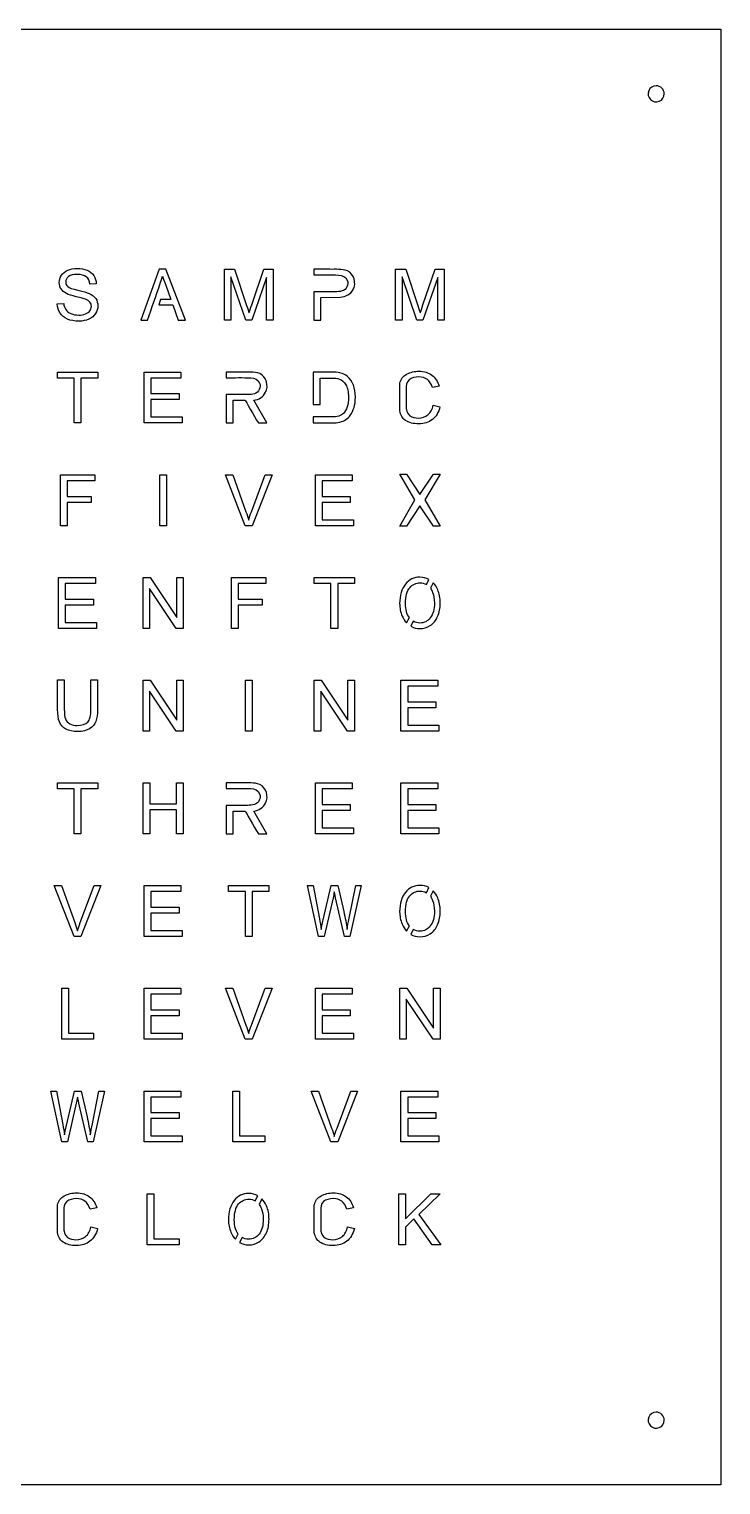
# Model space of a CAD drawing. Extents: x 0 to 2551, y 0 to 2551.
# Drawn here: x 1339 to 2551, y 0 to 2551 of the extents above; entities that cross this region are included whole.
import ezdxf

# ---------------------------------------------------------------- set-up
doc = ezdxf.new("R2010")
doc.units = 0
for name, color, linetype in [('background', 7, 'CONTINUOUS'), ('col10', 7, 'CONTINUOUS'), ('dots', 7, 'CONTINUOUS')]:
    doc.layers.add(name, color=color, linetype=linetype)

msp = doc.modelspace()

# ---------------------------------------------------------------- linework, layer by layer
at = {"layer": 'background', "color": 7}
msp.add_lwpolyline([(0, 2551.181102), (2551.182151, 2551.181102), (2551.182151, -0.001049), (0, -0.001049)], close=True, dxfattribs=at)
at = {"layer": 'col10', "color": 7}
for points in [[(1566.758948, 2130.231798), (1534.852913, 2040.949361), (1546.526948, 2040.949361)], [(1578.321184, 2102.338063), (1586.993613, 2077.611506), (1569.286205, 2077.611506), (1566.044617, 2067.990435), (1590.393317, 2067.990435), (1600.082617, 2040.949361), (1612.607329, 2040.949361), (1578.604706, 2130.231798), (1566.758948, 2130.231798)], [(1681.12902, 2040.950551), (1681.12902, 2130.230835), (1698.912, 2130.230835), (1720.04451, 2067.016025)], [(1729.057833, 2068.112239), (1750.433896, 2130.230835), (1766.328945, 2130.230835), (1766.328945, 2040.950551), (1754.940586, 2040.950551), (1754.940586, 2115.675553), (1728.996888, 2040.950551), (1718.339301, 2040.950551), (1692.517436, 2116.954488), (1692.517436, 2040.950551), (1681.12902, 2040.950551)], [(1865.954324, 2130.219439), (1838.030854, 2130.219439), (1838.030854, 2130.218589)], [(1838.030854, 2130.218589), (1838.030854, 2120.336731)], [(1981.129493, 2040.950551), (1981.129493, 2130.230835), (1998.912472, 2130.230835), (2020.044983, 2067.016025)], [(2029.058306, 2068.112239), (2050.434369, 2130.230835), (2066.329417, 2130.230835), (2066.329417, 2040.950551), (2054.941058, 2040.950551), (2054.941058, 2115.675553), (2028.997361, 2040.950551), (2018.339773, 2040.950551), (1992.517909, 2116.954488), (1992.517909, 2040.950551), (1981.129493, 2040.950551)], [(1456.586079, 2105.078927), (1445.258551, 2104.226323)], [(1388.194696, 2069.634784), (1399.339559, 2070.609194)], [(1838.030854, 2090.806129), (1838.030854, 2040.939978), (1849.846337, 2040.939978), (1849.846337, 2080.584567), (1884.255506, 2081.560309)], [(1712.310973, 1950.219213), (1684.387502, 1950.219213), (1684.387502, 1950.218362)], [(1684.387502, 1950.218362), (1684.387502, 1940.336476)], [(1836.823691, 1950.231572), (1836.823691, 1893.246265), (1848.639118, 1893.246265), (1848.639118, 1939.693465), (1867.394948, 1939.693465)], [(1867.57954, 1950.231402), (1836.823691, 1950.231572)], [(1988.589543, 1882.326671), (1988.589543, 1930.559924)], [(1999.764794, 1923.434532), (1999.764794, 1886.406973)], [(2057.345008, 1925.748794), (2045.713039, 1923.008258)], [(1684.387502, 1910.805931), (1684.387502, 1860.93978), (1696.202986, 1860.93978), (1696.202986, 1900.920444), (1717.500019, 1900.920444)], [(1740.710806, 1860.93995), (1755.57308, 1860.93995), (1732.5, 1900.920444)], [(2047.052806, 1892.25343), (2058.867553, 1889.269342)], [(1867.699672, 1871.487439), (1848.639118, 1871.487439), (1848.639118, 1871.493109), (1836.823691, 1871.493109), (1836.823691, 1860.949191), (1869.04148, 1860.949191)], [(1717.487093, 1680.951458), (1682.895515, 1770.231685), (1695.684643, 1770.231685), (1718.887805, 1705.372554)], [(1728.38829, 1705.372554), (1752.504888, 1770.231685), (1764.563244, 1770.231685), (1729.60628, 1680.951458), (1717.487093, 1680.951458)], [(2034.970498, 1577.716838), (2039.550775, 1586.618249)], [(2046.885364, 1581.041254), (2041.963965, 1571.476762)], [(2000.368687, 1510.47051), (2005.202268, 1519.866454)], [(2012.137285, 1513.511972), (2007.632693, 1504.762101)], [(1388.620743, 1359.410513), (1388.620743, 1410.993354), (1400.43549, 1410.993354), (1400.43549, 1359.471458)], [(1447.024422, 1410.993354), (1458.839169, 1410.993354), (1458.839169, 1359.410513)], [(1447.024422, 1359.471458), (1447.024422, 1410.993354)], [(1712.311228, 1230.219014), (1684.387757, 1230.219014), (1684.387757, 1230.218164)], [(1684.387757, 1230.218164), (1684.387757, 1220.336277)], [(1684.387757, 1190.805732), (1684.387757, 1140.939581), (1696.203241, 1140.939581), (1696.203241, 1180.920246), (1717.500274, 1180.920246)], [(1740.711061, 1140.939751), (1755.573335, 1140.939751), (1732.500255, 1180.920246)], [(1417.486904, 960.950608), (1382.895326, 1050.230835), (1395.684454, 1050.230835), (1418.887616, 985.371704)], [(1428.388101, 985.371704), (1452.504699, 1050.230835), (1464.563055, 1050.230835), (1429.606091, 960.950608), (1417.486904, 960.950608)], [(1846.047825, 960.951458), (1826.592975, 1050.231685), (1836.54548, 1050.231685), (1847.698226, 991.70623)], [(1854.099824, 989.940132), (1868.053304, 1050.231685), (1879.756261, 1050.231685), (1890.258885, 1005.043465)], [(1899.611223, 992.863332), (1911.114078, 1050.231685), (1920.866481, 1050.231685), (1900.761508, 960.951458), (1891.40917, 960.951458), (1875.955296, 1028.977398)], [(2034.970498, 1037.716696), (2039.550775, 1046.618107)], [(1871.504207, 1028.977398), (1855.950327, 960.951458), (1846.047825, 960.951458)], [(2046.885364, 1041.041112), (2041.963965, 1031.47662)], [(2000.368687, 970.470369), (2005.202268, 979.866312)], [(2012.137285, 973.511773), (2007.632693, 964.761902)], [(1717.487093, 780.950324), (1682.895515, 870.230551), (1695.684643, 870.230551), (1718.887805, 805.37142)], [(1728.38829, 805.37142), (1752.504888, 870.230551), (1764.563244, 870.230551), (1729.60628, 780.950324), (1717.487093, 780.950324)], [(1396.047825, 600.948624), (1376.592975, 690.22885), (1386.54548, 690.22885), (1397.698226, 631.703395)], [(1404.099824, 629.937298), (1418.053304, 690.22885), (1429.756261, 690.22885), (1440.258885, 645.04063)], [(1449.611223, 632.860498), (1461.114078, 690.22885), (1470.866481, 690.22885), (1450.761508, 600.948624), (1441.40917, 600.948624), (1425.955296, 668.974564)], [(1867.487187, 600.950324), (1832.895609, 690.230551), (1845.684737, 690.230551), (1868.887899, 625.37142)], [(1878.388384, 625.37142), (1902.504983, 690.230551), (1914.563339, 690.230551), (1879.606375, 600.950324), (1867.487187, 600.950324)], [(1421.504207, 668.974564), (1405.950327, 600.948624), (1396.047825, 600.948624)], [(1388.591433, 442.326671), (1388.591433, 490.559924)], [(1457.346898, 485.748794), (1445.714929, 483.008258)], [(1734.970167, 497.716243), (1739.550472, 506.617654)], [(1746.885061, 501.040658), (1741.963663, 491.476167)], [(1838.591433, 442.326671), (1838.591433, 490.559924)], [(1907.346898, 485.748794), (1895.714929, 483.008258)], [(1399.766683, 483.434532), (1399.766683, 446.406973)], [(1849.766683, 483.434532), (1849.766683, 446.406973)], [(1447.054696, 452.25343), (1458.869443, 449.269342)], [(1700.368384, 430.469915), (1705.201965, 439.865858)], [(1897.054696, 452.25343), (1908.869443, 449.269342)], [(1712.136983, 433.511376), (1707.632391, 424.761449)]]:
    msp.add_lwpolyline(points, dxfattribs=at)
for points in [[(1388.194696, 2069.634784)], [(1417.761128, 1860.950551), (1417.761128, 1939.695024), (1388.346146, 1939.695024), (1388.346146, 1950.230835), (1459.112627, 1950.230835), (1459.112627, 1939.695024), (1429.575846, 1939.695024), (1429.575846, 1860.950551)], [(1540.417765, 1860.951458), (1540.417765, 1950.231685), (1604.972392, 1950.231685), (1604.972392, 1939.695874), (1552.232477, 1939.695874), (1552.232477, 1912.351521), (1601.622862, 1912.351521), (1601.622862, 1901.876655), (1552.232477, 1901.876655), (1552.232477, 1871.487213), (1607.04301, 1871.487213), (1607.04301, 1860.951458)], [(2047.052806, 1892.25343)], [(1393.614312, 1680.951458), (1393.614312, 1770.231685), (1453.844976, 1770.231685), (1453.844976, 1759.695874), (1405.429002, 1759.695874), (1405.429002, 1732.047024), (1447.328636, 1732.047024), (1447.328636, 1721.511213), (1405.429002, 1721.511213), (1405.429002, 1680.951458)], [(1567.822564, 1680.950551), (1567.822564, 1770.230818), (1579.637254, 1770.230818), (1579.637254, 1680.950551)], [(1840.41682, 1680.951458), (1840.41682, 1770.231685), (1904.971448, 1770.231685), (1904.971448, 1759.695874), (1852.231533, 1759.695874), (1852.231533, 1732.351521), (1901.621917, 1732.351521), (1901.621917, 1721.876655), (1852.231533, 1721.876655), (1852.231533, 1691.487213), (1907.042066, 1691.487213), (1907.042066, 1680.951458)], [(2014.897687, 1726.427095), (1988.256475, 1771.287328), (2000.077062, 1771.287328), (2023.718291, 1735.389289), (2047.35952, 1771.287328), (2059.180107, 1771.287328), (2032.538895, 1726.427095), (2059.180107, 1679.889324), (2047.35952, 1679.889324), (2023.718291, 1715.889266), (2000.077062, 1679.889324), (1988.256475, 1679.889324)], [(1390.41682, 1500.951458), (1390.41682, 1590.231685), (1454.971448, 1590.231685), (1454.971448, 1579.695874), (1402.231533, 1579.695874), (1402.231533, 1552.351521), (1451.621917, 1552.351521), (1451.621917, 1541.876655), (1402.231533, 1541.876655), (1402.231533, 1511.487213), (1457.042066, 1511.487213), (1457.042066, 1500.951458)], [(1538.558135, 1500.950551), (1538.558135, 1590.230818), (1550.67738, 1590.230818), (1597.570809, 1520.134237), (1597.570809, 1590.230818), (1608.898337, 1590.230818), (1608.898337, 1500.950551), (1596.779093, 1500.950551), (1549.885663, 1571.108031), (1549.885663, 1500.950551)], [(1693.613367, 1500.951458), (1693.613367, 1590.231685), (1753.844031, 1590.231685), (1753.844031, 1579.695874), (1705.428057, 1579.695874), (1705.428057, 1552.047024), (1747.327691, 1552.047024), (1747.327691, 1541.511213), (1705.428057, 1541.511213), (1705.428057, 1500.951458)], [(1867.761128, 1500.950268), (1867.761128, 1579.69474), (1838.346146, 1579.69474), (1838.346146, 1590.230551), (1909.112627, 1590.230551), (1909.112627, 1579.69474), (1879.575846, 1579.69474), (1879.575846, 1500.950268)], [(2023.781754, 1590.660113)], [(2046.885364, 1581.041254)], [(1538.558135, 1320.950551), (1538.558135, 1410.230818), (1550.67738, 1410.230818), (1597.570809, 1340.134237), (1597.570809, 1410.230818), (1608.898337, 1410.230818), (1608.898337, 1320.950551), (1596.779093, 1320.950551), (1549.885663, 1391.108031), (1549.885663, 1320.950551)], [(1717.823509, 1320.950551), (1717.823509, 1410.230818), (1729.638198, 1410.230818), (1729.638198, 1320.950551)], [(1838.560025, 1320.950268), (1838.560025, 1410.230551), (1850.679269, 1410.230551), (1897.572699, 1340.133959), (1897.572699, 1410.230551), (1908.900227, 1410.230551), (1908.900227, 1320.950268), (1896.780983, 1320.950268), (1849.887553, 1391.107748), (1849.887553, 1320.950268)], [(1990.417765, 1320.951458), (1990.417765, 1410.231685), (2054.972392, 1410.231685), (2054.972392, 1399.695874), (2002.232477, 1399.695874), (2002.232477, 1372.351521), (2051.622862, 1372.351521), (2051.622862, 1361.876655), (2002.232477, 1361.876655), (2002.232477, 1331.487213), (2057.04301, 1331.487213), (2057.04301, 1320.951458)], [(1417.761128, 1140.949134), (1417.761128, 1219.693606), (1388.346146, 1219.693606), (1388.346146, 1230.229417), (1459.112627, 1230.229417), (1459.112627, 1219.693606), (1429.575846, 1219.693606), (1429.575846, 1140.949134)], [(1538.710866, 1140.950381), (1538.710866, 1230.230665), (1550.525579, 1230.230665), (1550.525579, 1193.568491), (1596.931829, 1193.568491), (1596.931829, 1230.230665), (1608.746547, 1230.230665), (1608.746547, 1140.950381), (1596.931829, 1140.950381), (1596.931829, 1183.03268), (1550.525579, 1183.03268), (1550.525579, 1140.950381)], [(1840.41682, 1140.951458), (1840.41682, 1230.231685), (1904.971448, 1230.231685), (1904.971448, 1219.695874), (1852.231533, 1219.695874), (1852.231533, 1192.351521), (1901.621917, 1192.351521), (1901.621917, 1181.876655), (1852.231533, 1181.876655), (1852.231533, 1151.487213), (1907.042066, 1151.487213), (1907.042066, 1140.951458)], [(1990.417765, 1140.951458), (1990.417765, 1230.231685), (2054.972392, 1230.231685), (2054.972392, 1219.695874), (2002.232477, 1219.695874), (2002.232477, 1192.351521), (2051.622862, 1192.351521), (2051.622862, 1181.876655), (2002.232477, 1181.876655), (2002.232477, 1151.487213), (2057.04301, 1151.487213), (2057.04301, 1140.951458)], [(1540.417765, 960.950608), (1540.417765, 1050.230835), (1604.972392, 1050.230835), (1604.972392, 1039.695024), (1552.232477, 1039.695024), (1552.232477, 1012.350671), (1601.622862, 1012.350671), (1601.622862, 1001.875805), (1552.232477, 1001.875805), (1552.232477, 971.486362), (1607.04301, 971.486362), (1607.04301, 960.950608)], [(1717.763017, 960.949134), (1717.763017, 1039.693606), (1688.348035, 1039.693606), (1688.348035, 1050.229417), (1759.114517, 1050.229417), (1759.114517, 1039.693606), (1729.577735, 1039.693606), (1729.577735, 960.949134)], [(2023.781754, 1050.659972)], [(2046.885364, 1041.041112)], [(1395.837808, 780.951515), (1395.837808, 870.231798), (1407.652554, 870.231798), (1407.652554, 791.487326), (1451.622728, 791.487326), (1451.622728, 780.951515)], [(1540.417765, 780.950324), (1540.417765, 870.230551), (1604.972392, 870.230551), (1604.972392, 859.69474), (1552.232477, 859.69474), (1552.232477, 832.350387), (1601.622862, 832.350387), (1601.622862, 821.875521), (1552.232477, 821.875521), (1552.232477, 791.486079), (1607.04301, 791.486079), (1607.04301, 780.950324)], [(1840.41682, 780.950324), (1840.41682, 870.230551), (1904.971448, 870.230551), (1904.971448, 859.69474), (1852.231533, 859.69474), (1852.231533, 832.350387), (1901.621917, 832.350387), (1901.621917, 821.875521), (1852.231533, 821.875521), (1852.231533, 791.486079), (1907.042066, 791.486079), (1907.042066, 780.950324)], [(1988.56097, 780.950551), (1988.56097, 870.230835), (2000.680214, 870.230835), (2047.573644, 800.134243), (2047.573644, 870.230835), (2058.901172, 870.230835), (2058.901172, 780.950551), (2046.781928, 780.950551), (1999.888498, 851.108031), (1999.888498, 780.950551)], [(1540.417765, 600.950324), (1540.417765, 690.230551), (1604.972392, 690.230551), (1604.972392, 679.69474), (1552.232477, 679.69474), (1552.232477, 652.350387), (1601.622862, 652.350387), (1601.622862, 641.875521), (1552.232477, 641.875521), (1552.232477, 611.486079), (1607.04301, 611.486079), (1607.04301, 600.950324)], [(1695.836863, 600.94868), (1695.836863, 690.228964), (1707.651609, 690.228964), (1707.651609, 611.484491), (1751.621783, 611.484491), (1751.621783, 600.94868)], [(1990.417765, 600.950324), (1990.417765, 690.230551), (2054.972392, 690.230551), (2054.972392, 679.69474), (2002.232477, 679.69474), (2002.232477, 652.350387), (2051.622862, 652.350387), (2051.622862, 641.875521), (2002.232477, 641.875521), (2002.232477, 611.486079), (2057.04301, 611.486079), (2057.04301, 600.950324)], [(1723.781424, 510.659518)], [(1545.836769, 420.94868), (1545.836769, 510.228964), (1557.651515, 510.228964), (1557.651515, 431.484491), (1601.621688, 431.484491), (1601.621688, 420.94868)], [(1746.885061, 501.040658)], [(1986.823967, 420.950551), (1986.823967, 510.230835), (1998.63868, 510.230835), (1998.63868, 465.956107), (2042.974312, 510.230835), (2058.991166, 510.230835), (2021.537305, 474.05588), (2060.635482, 420.950551), (2045.04493, 420.950551), (2013.254821, 466.138772), (1998.63868, 451.888044), (1998.63868, 420.950551)], [(1447.054696, 452.25343)], [(1897.054696, 452.25343)]]:
    msp.add_lwpolyline(points, close=True, dxfattribs=at)
for points in [[(1391.605172, 2107.149551), (1391.605172, 2111.656195), (1392.884088, 2115.858336), (1395.441921, 2119.755974)], [(1395.441921, 2119.755974), (1397.999717, 2123.694212), (1401.734948, 2126.67834), (1406.647616, 2128.708358)], [(1406.647616, 2128.708358), (1411.560246, 2130.73838), (1417.021002, 2131.753391), (1423.029883, 2131.753391)], [(1423.517046, 2121.33939), (1416.371395, 2121.33939), (1411.154249, 2120.019876), (1407.865606, 2117.380847)], [(1423.029883, 2131.753391), (1429.647723, 2131.753391), (1435.473865, 2130.67748), (1440.508309, 2128.525659)], [(1439.046709, 2117.015444), (1435.555068, 2119.898075), (1430.378513, 2121.33939), (1423.517046, 2121.33939)], [(1440.508309, 2128.525659), (1445.583383, 2126.414438), (1449.48102, 2123.288207), (1452.201222, 2119.146968)], [(1452.201222, 2119.146968), (1454.921461, 2115.005728), (1456.38308, 2110.316381), (1456.586079, 2105.078927)], [(1567.95035, 2103.800003), (1569.784649, 2109.542882), (1570.721329, 2112.278542), (1572.611981, 2118.13577)], [(1572.611981, 2118.13577), (1574.328416, 2113.271178), (1575.676517, 2109.849194), (1578.321184, 2102.338063)], [(1838.030854, 2120.336731), (1852.373877, 2120.285707), (1866.719849, 2120.481865), (1881.07458, 2120.252258)], [(1896.53298, 2127.470513), (1886.794894, 2131.242236), (1876.173335, 2129.983143), (1865.954324, 2130.219439)], [(1881.07458, 2120.252258), (1887.285402, 2120.044762), (1894.109471, 2117.227181), (1896.342094, 2110.969644)], [(1906.75902, 2094.674967), (1912.684734, 2105.886841), (1908.52285, 2122.176586), (1896.53298, 2127.470513)], [(1394.711093, 2096.004745), (1392.640479, 2099.333975), (1391.605172, 2103.048911), (1391.605172, 2107.149551)], [(1404.272466, 2087.722261), (1400.009424, 2089.955282), (1396.822299, 2092.71611), (1394.711093, 2096.004745)], [(1407.865606, 2117.380847), (1404.617594, 2114.782422), (1402.993587, 2111.635892), (1402.993587, 2107.941256)], [(1402.993587, 2107.941256), (1402.993587, 2104.733824), (1404.15069, 2102.094799), (1406.464894, 2100.024181)], [(1406.464894, 2100.024181), (1408.738507, 2097.95356), (1414.666167, 2095.822038), (1424.247874, 2093.629618)], [(1424.247874, 2093.629618), (1433.870173, 2091.477797), (1440.467735, 2089.589879), (1444.040561, 2087.965865)], [(1445.258551, 2104.226323), (1444.649556, 2109.869777), (1442.578942, 2114.132818), (1439.046709, 2117.015444)], [(1546.526948, 2040.949361), (1553.886482, 2062.952022), (1560.914816, 2083.603493), (1567.95035, 2103.800003)], [(1887.324123, 2092.261946), (1879.44188, 2090.054551), (1871.181808, 2091.042879), (1863.102331, 2090.817468)], [(1884.255506, 2081.560309), (1893.053849, 2082.610035), (1902.514932, 2086.357153), (1906.75902, 2094.674967)], [(1896.342094, 2110.969644), (1899.246813, 2103.645883), (1895.075745, 2094.346488), (1887.324123, 2092.261946)], [(1393.066772, 2053.557031), (1389.981128, 2058.307277), (1388.357102, 2063.666529), (1388.194696, 2069.634784)], [(1399.339559, 2070.609194), (1399.867332, 2066.143153), (1401.085342, 2062.468817), (1402.993587, 2059.586186)], [(1421.507339, 2082.119409), (1413.306066, 2084.108827), (1407.561109, 2085.976445), (1404.272466, 2087.722261)], [(1437.402387, 2077.795463), (1435.006961, 2078.729274), (1429.708611, 2080.17059), (1421.507339, 2082.119409)], [(1445.441272, 2072.497113), (1443.817247, 2074.608334), (1441.137619, 2076.374451), (1437.402387, 2077.795463)], [(1444.040561, 2087.965865), (1449.237411, 2085.570442), (1453.074142, 2082.525413), (1455.550753, 2078.830777)], [(1447.87731, 2065.189045), (1447.87731, 2067.990472), (1447.065298, 2070.426495), (1445.441272, 2072.497113)], [(1455.550753, 2078.830777), (1458.027402, 2075.176741), (1459.265726, 2070.9543), (1459.265726, 2066.163454)], [(1720.04451, 2067.016025), (1721.993348, 2061.128957), (1723.414375, 2056.723805), (1724.307591, 2053.800567)], [(1724.307591, 2053.800567), (1725.322583, 2057.048617), (1726.905997, 2061.819175), (1729.057833, 2068.112239)], [(1863.102331, 2090.817468), (1854.747893, 2090.811798), (1846.397197, 2090.80046), (1838.030854, 2090.806129)], [(2020.044983, 2067.016025), (2021.99382, 2061.128957), (2023.414847, 2056.723805), (2024.308063, 2053.800567)], [(2024.308063, 2053.800567), (2025.323055, 2057.048617), (2026.906469, 2061.819175), (2029.058306, 2068.112239)], [(1405.916787, 2042.960326), (1400.476346, 2045.31515), (1396.193008, 2048.847385), (1393.066772, 2053.557031)], [(1402.993587, 2059.586186), (1404.942387, 2056.744159), (1407.946809, 2054.429938), (1412.006854, 2052.643521)], [(1426.257581, 2039.428091), (1418.178123, 2039.428091), (1411.397858, 2040.605503), (1405.916787, 2042.960326)], [(1412.006854, 2052.643521), (1416.066898, 2050.897705), (1420.634438, 2050.024796), (1425.709474, 2050.024796)], [(1425.709474, 2050.024796), (1430.216145, 2050.024796), (1434.194986, 2050.694702), (1437.645997, 2052.034515)], [(1443.431565, 2042.899427), (1438.356529, 2040.585203), (1432.631868, 2039.428091), (1426.257581, 2039.428091)], [(1437.645997, 2052.034515), (1441.097046, 2053.374327), (1443.654879, 2055.201345), (1445.319496, 2057.515569)], [(1455.185367, 2052.704421), (1452.465128, 2048.522581), (1448.547194, 2045.25425), (1443.431565, 2042.899427)], [(1445.319496, 2057.515569), (1447.024706, 2059.870392), (1447.87731, 2062.428217), (1447.87731, 2065.189045)], [(1459.265726, 2066.163454), (1459.265726, 2061.413208), (1457.905606, 2056.926864), (1455.185367, 2052.704421)], [(1684.387502, 1940.336476), (1698.730526, 1940.285452), (1713.076498, 1940.481609), (1727.4312, 1940.252003)], [(1742.889628, 1947.470258), (1733.151515, 1951.242009), (1722.529984, 1949.982917), (1712.310973, 1950.219213)], [(1727.4312, 1940.252003), (1733.642022, 1940.044507), (1740.46612, 1937.226926), (1742.698743, 1930.969389)], [(1753.115669, 1914.674769), (1759.041383, 1925.886586), (1754.879499, 1942.176331), (1742.889628, 1947.470258)], [(1867.394948, 1939.693465), (1874.41886, 1939.693465), (1879.515298, 1939.086283), (1882.682107, 1937.868293)], [(1883.473143, 1948.951162), (1879.819115, 1949.80371), (1874.522211, 1950.231402), (1867.57954, 1950.231402)], [(1896.568809, 1942.555606), (1892.955373, 1945.641231), (1888.588772, 1947.773679), (1883.473143, 1948.951162)], [(1907.103997, 1927.271424), (1904.789735, 1933.483266), (1901.27846, 1938.576784), (1896.568809, 1942.555606)], [(1988.589543, 1930.559924), (1990.162602, 1937.882891), (1993.86635, 1942.760353), (2000.402986, 1946.333197)], [(2000.402986, 1946.333197), (2006.980214, 1949.946633), (2014.207087, 1951.753323), (2022.083603, 1951.753323)], [(2021.839994, 1941.643843), (2014.978507, 1941.643843), (2009.233587, 1939.999521), (2004.605121, 1936.710879)], [(2036.699717, 1937.198098), (2032.761487, 1940.161946), (2027.808227, 1941.643843), (2021.839994, 1941.643843)], [(2022.083603, 1951.753323), (2031.015685, 1951.753323), (2038.526759, 1949.47971), (2044.616825, 1944.932485)], [(2044.616825, 1944.932485), (2050.706891, 1940.385203), (2054.949619, 1933.990639), (2057.345008, 1925.748794)], [(1732.5, 1900.920444), (1741.298372, 1901.970113), (1748.871581, 1906.356954), (1753.115669, 1914.674769)], [(1742.698743, 1930.969389), (1745.603461, 1923.645628), (1741.432394, 1914.346233), (1733.680743, 1912.261748)], [(1882.682107, 1937.868293), (1887.066964, 1936.163083), (1890.781597, 1932.792406), (1893.82663, 1927.757906)], [(1893.82663, 1927.757906), (1896.912255, 1922.76411), (1898.45555, 1915.597956), (1898.45555, 1906.259896)], [(1910.637213, 1906.078139), (1910.637213, 1914.035783), (1909.458794, 1921.10023), (1907.103997, 1927.271424)], [(2004.605121, 1936.710879), (2000.017247, 1933.422236), (1999.764794, 1923.434532), (1999.764794, 1923.434532)], [(2045.713039, 1923.008258), (2043.642444, 1929.504302), (2040.638003, 1934.234249), (2036.699717, 1937.198098)], [(1709.45898, 1910.817269), (1701.104542, 1910.8116), (1692.753846, 1910.800261), (1684.387502, 1910.805931)], [(1733.680743, 1912.261748), (1725.798501, 1910.054353), (1717.538457, 1911.04268), (1709.45898, 1910.817269)], [(1717.500019, 1900.920444), (1717.500019, 1900.931783), (1733.268869, 1872.571748), (1740.710806, 1860.93995)], [(1896.07955, 1889.02457), (1894.536765, 1884.31492), (1892.36537, 1880.561395), (1889.563946, 1877.759943)], [(1898.45555, 1906.259896), (1898.45555, 1899.520299), (1897.662983, 1893.774869), (1896.07955, 1889.02457)], [(1902.170409, 1875.017537), (1904.647039, 1878.468576), (1906.67778, 1882.814315), (1908.261213, 1888.051776)], [(1908.261213, 1888.051776), (1909.844646, 1893.289181), (1910.637213, 1899.297836), (1910.637213, 1906.078139)], [(2037.735043, 1875.262167), (2042.322917, 1879.07862), (2045.428838, 1884.742356), (2047.052806, 1892.25343)], [(2058.867553, 1889.269342), (2056.390923, 1879.565839), (2051.924882, 1872.156246), (2045.46943, 1867.040617)], [(1881.524891, 1873.131024), (1878.195657, 1872.034809), (1873.586721, 1871.487439), (1867.699672, 1871.487439)], [(1869.04148, 1860.949191), (1874.44131, 1860.949191), (1879.211764, 1861.457726), (1883.353011, 1862.472586)], [(1889.563946, 1877.759943), (1887.574535, 1875.770476), (1884.894718, 1874.227238), (1881.524891, 1873.131024)], [(1883.353011, 1862.472586), (1887.53485, 1863.487616), (1891.087965, 1864.971043), (1894.011222, 1866.919861)], [(1894.011222, 1866.919861), (1896.975014, 1868.909329), (1899.69378, 1871.607118), (1902.170409, 1875.017537)], [(1998.393279, 1865.27452), (1992.384397, 1869.21275), (1990.162602, 1874.882891), (1988.589543, 1882.326671)], [(2021.900882, 1859.428063), (2012.278564, 1859.428063), (2004.442696, 1861.376882), (1998.393279, 1865.27452)], [(1999.764794, 1886.406973), (1999.764794, 1886.406973), (2001.093165, 1876.541102), (2005.762224, 1873.739679)], [(2005.762224, 1873.739679), (2010.431282, 1870.938255), (2015.486022, 1869.537543), (2020.926501, 1869.537543)], [(2020.926501, 1869.537543), (2027.544321, 1869.537543), (2033.147169, 1871.44577), (2037.735043, 1875.262167)], [(2045.46943, 1867.040617), (2039.05457, 1861.965581), (2031.19835, 1859.428063), (2021.900882, 1859.428063)], [(1718.887805, 1705.372554), (1720.75542, 1700.175704), (1722.31852, 1695.303666), (1723.577102, 1690.756441)], [(1723.577102, 1690.756441), (1724.957537, 1695.628479), (1726.561266, 1700.500517), (1728.38829, 1705.372554)], [(2023.781754, 1590.660113), (2013.309638, 1590.660113), (2004.764145, 1586.560139), (1998.143036, 1578.360019)], [(2039.550775, 1586.618249), (2034.764022, 1589.301411), (2029.512161, 1590.660113), (2023.781754, 1590.660113)], [(1998.143036, 1578.360019), (1991.521871, 1570.199584), (1988.209757, 1558.891502), (1988.209757, 1544.432428)], [(1998.34543, 1544.252372), (1998.34543, 1557.364592), (2000.843943, 1566.714444), (2005.843408, 1572.300057)], [(2005.843408, 1572.300057), (2010.876945, 1577.925184), (2016.874148, 1580.738287), (2023.833005, 1580.738287)], [(2023.833005, 1580.738287), (2027.882296, 1580.738287), (2031.59075, 1579.720195), (2034.970498, 1577.716838)], [(2041.963965, 1571.476762), (2043.58765, 1569.336321), (2044.948904, 1566.866438), (2046.02743, 1564.04177)], [(2046.02743, 1564.04177), (2048.088104, 1558.773128), (2049.118271, 1552.592409), (2049.118271, 1545.501487)], [(2054.895449, 1568.795471), (2052.879732, 1573.634494), (2050.199858, 1577.705726), (2046.885364, 1581.041254)], [(2059.251392, 1545.441562), (2059.251392, 1554.156624), (2057.800677, 1561.942318), (2054.895449, 1568.795471)], [(1988.209757, 1544.432428), (1988.209757, 1536.786935), (1989.630709, 1529.538123), (1992.468359, 1522.684942)], [(2005.202268, 1519.866454), (2000.635427, 1525.885342), (1998.34543, 1534.00938), (1998.34543, 1544.252372)], [(2049.118271, 1545.501487), (2049.118271, 1534.290803), (2046.719424, 1525.635439), (2041.922523, 1519.5348)], [(2054.693169, 1521.733124), (2057.733383, 1528.705134), (2059.251392, 1536.607616), (2059.251392, 1545.441562)], [(1992.468359, 1522.684942), (1994.447395, 1517.904822), (1997.090986, 1513.843739), (2000.368687, 1510.47051)], [(2023.681805, 1510.384791), (2019.412687, 1510.384791), (2015.566016, 1511.431569), (2012.137285, 1513.511972)], [(2041.922523, 1519.5348), (2037.159298, 1513.434302), (2031.07989, 1510.384791), (2023.681805, 1510.384791)], [(2023.730617, 1500.520167), (2030.182838, 1500.520167), (2036.197446, 1502.303102), (2041.771436, 1505.86835)], [(2041.771436, 1505.86835), (2047.3452, 1509.473225), (2051.652898, 1514.76103), (2054.693169, 1521.733124)], [(2007.632693, 1504.762101), (2012.472397, 1501.945257), (2017.833902, 1500.520167), (2023.730617, 1500.520167)], [(1392.031219, 1336.999124), (1389.75755, 1342.480139), (1388.620743, 1349.95062), (1388.620743, 1359.410513)], [(1400.43549, 1359.471458), (1400.43549, 1351.716775), (1401.145965, 1345.992094), (1402.566973, 1342.297474)], [(1441.482463, 1336.755515), (1445.177083, 1340.693745), (1447.024422, 1348.265707), (1447.024422, 1359.471458)], [(1458.839169, 1359.410513), (1458.839169, 1350.437839), (1457.824139, 1343.312504), (1455.794135, 1338.03445)], [(1403.419578, 1324.514494), (1398.100932, 1327.397159), (1394.304831, 1331.558702), (1392.031219, 1336.999124)], [(1402.566973, 1342.297474), (1404.028573, 1338.643446), (1406.505203, 1335.821726), (1409.996863, 1333.832315)], [(1409.996863, 1333.832315), (1413.529115, 1331.842904), (1417.832731, 1330.84817), (1422.907767, 1330.84817)], [(1422.907767, 1330.84817), (1431.596239, 1330.84817), (1437.787843, 1332.817285), (1441.482463, 1336.755515)], [(1455.794135, 1338.03445), (1453.764132, 1332.756397), (1450.089751, 1328.452724), (1444.771106, 1325.12349)], [(1423.943093, 1320.190583), (1415.579414, 1320.190583), (1408.738224, 1321.631887), (1403.419578, 1324.514494)], [(1444.771106, 1325.12349), (1439.493052, 1321.834904), (1432.550381, 1320.190583), (1423.943093, 1320.190583)], [(1742.889883, 1227.47006), (1733.15177, 1231.241811), (1722.530239, 1229.982718), (1712.311228, 1230.219014)], [(1753.115924, 1194.67457), (1759.041638, 1205.886387), (1754.879754, 1222.176132), (1742.889883, 1227.47006)], [(1684.387757, 1220.336277), (1698.730781, 1220.285254), (1713.076753, 1220.481411), (1727.431455, 1220.251805)], [(1727.431455, 1220.251805), (1733.642277, 1220.044309), (1740.466375, 1217.226728), (1742.698998, 1210.969191)], [(1742.698998, 1210.969191), (1745.603717, 1203.64543), (1741.432649, 1194.346035), (1733.680998, 1192.26155)], [(1709.459235, 1190.817071), (1701.104797, 1190.811402), (1692.754101, 1190.800063), (1684.387757, 1190.805732)], [(1733.680998, 1192.26155), (1725.798756, 1190.054154), (1717.538712, 1191.042482), (1709.459235, 1190.817071)], [(1717.500274, 1180.920246), (1717.500274, 1180.931584), (1733.269124, 1152.57155), (1740.711061, 1140.939751)], [(1732.500255, 1180.920246), (1741.298627, 1181.969915), (1748.871836, 1186.356756), (1753.115924, 1194.67457)], [(2023.781754, 1050.659972), (2013.309638, 1050.659972), (2004.764145, 1046.55994), (1998.143036, 1038.359877)], [(2039.550775, 1046.618107), (2034.764022, 1049.301213), (2029.512161, 1050.659972), (2023.781754, 1050.659972)], [(1873.654724, 1039.452321), (1872.887867, 1035.351685), (1872.171028, 1031.860044), (1871.504207, 1028.977398)], [(1875.955296, 1028.977398), (1874.654988, 1034.661468), (1873.888131, 1038.153109), (1873.654724, 1039.452321)], [(1998.143036, 1038.359877), (1991.521871, 1030.199443), (1988.209757, 1018.891332), (1988.209757, 1004.432258)], [(1998.34543, 1004.252202), (1998.34543, 1017.364422), (2000.843943, 1026.714274), (2005.843408, 1032.299858)], [(2005.843408, 1032.299858), (2010.876945, 1037.924986), (2016.874148, 1040.738145), (2023.833005, 1040.738145)], [(2023.833005, 1040.738145), (2027.882296, 1040.738145), (2031.59075, 1039.719997), (2034.970498, 1037.716696)], [(2041.963965, 1031.47662), (2043.58765, 1029.33618), (2044.948904, 1026.866268), (2046.02743, 1024.0416)], [(2046.02743, 1024.0416), (2048.088104, 1018.772957), (2049.118271, 1012.592239), (2049.118271, 1005.501317)], [(2054.895449, 1028.795216), (2052.879732, 1033.634239), (2050.199858, 1037.705471), (2046.885364, 1041.041112)], [(2059.251392, 1005.441279), (2059.251392, 1014.15634), (2057.800677, 1021.942035), (2054.895449, 1028.795216)], [(1890.258885, 1005.043465), (1892.892867, 993.83777), (1894.793342, 983.301959), (1895.96031, 973.436031)], [(1988.209757, 1004.432258), (1988.209757, 996.786765), (1989.630709, 989.537953), (1992.468359, 982.6848)], [(2005.202268, 979.866312), (2000.635427, 985.885172), (1998.34543, 994.009209), (1998.34543, 1004.252202)], [(2049.118271, 1005.501317), (2049.118271, 994.290633), (2046.719424, 985.635269), (2041.922523, 979.534658)], [(2054.693169, 981.732869), (2057.733383, 988.70485), (2059.251392, 996.607389), (2059.251392, 1005.441279)], [(1418.887616, 985.371704), (1420.755231, 980.174854), (1422.318331, 975.302816), (1423.576913, 970.755591)], [(1423.576913, 970.755591), (1424.957348, 975.627628), (1426.561077, 980.499666), (1428.388101, 985.371704)], [(1847.698226, 991.70623), (1848.89853, 985.575572), (1849.932128, 979.485506), (1850.79902, 973.436031)], [(1850.79902, 973.436031), (1852.666145, 982.977146), (1853.766413, 988.478513), (1854.099824, 989.940132)], [(1895.96031, 973.436031), (1896.893873, 979.079509), (1898.110843, 985.555276), (1899.611223, 992.863332)], [(1992.468359, 982.6848), (1994.447395, 977.90468), (1997.090986, 973.843597), (2000.368687, 970.470369)], [(2023.681805, 970.384592), (2019.412687, 970.384592), (2015.566016, 971.43137), (2012.137285, 973.511773)], [(2041.922523, 979.534658), (2037.159298, 973.434161), (2031.07989, 970.384592), (2023.681805, 970.384592)], [(2041.771436, 965.868151), (2047.3452, 969.47297), (2051.652898, 974.760831), (2054.693169, 981.732869)], [(2007.632693, 964.761902), (2012.472397, 961.945002), (2017.833902, 960.519969), (2023.730617, 960.519969)], [(2023.730617, 960.519969), (2030.182838, 960.519969), (2036.197446, 962.302904), (2041.771436, 965.868151)], [(1718.887805, 805.37142), (1720.75542, 800.17457), (1722.31852, 795.302532), (1723.577102, 790.755307)], [(1723.577102, 790.755307), (1724.957537, 795.627345), (1726.561266, 800.499383), (1728.38829, 805.37142)], [(1423.654724, 679.449487), (1422.887867, 675.34885), (1422.171028, 671.857209), (1421.504207, 668.974564)], [(1425.955296, 668.974564), (1424.654988, 674.658633), (1423.888131, 678.150274), (1423.654724, 679.449487)], [(1440.258885, 645.04063), (1442.892867, 633.834935), (1444.793342, 623.299124), (1445.96031, 613.433197)], [(1397.698226, 631.703395), (1398.89853, 625.572737), (1399.932128, 619.482671), (1400.79902, 613.433197)], [(1400.79902, 613.433197), (1402.666145, 622.974312), (1403.766413, 628.475679), (1404.099824, 629.937298)], [(1445.96031, 613.433197), (1446.893873, 619.076674), (1448.110843, 625.552441), (1449.611223, 632.860498)], [(1868.887899, 625.37142), (1870.755515, 620.17457), (1872.318614, 615.302532), (1873.577197, 610.755307)], [(1873.577197, 610.755307), (1874.957631, 615.627345), (1876.561361, 620.499383), (1878.388384, 625.37142)], [(1400.404876, 506.333197), (1406.982104, 509.946633), (1414.208976, 511.753323), (1422.085493, 511.753323)], [(1422.085493, 511.753323), (1431.017575, 511.753323), (1438.528649, 509.47971), (1444.618715, 504.932485)], [(1723.781424, 510.659518), (1713.309335, 510.659518), (1704.763843, 506.559487), (1698.142734, 498.359424)], [(1739.550472, 506.617654), (1734.763691, 509.300759), (1729.51183, 510.659518), (1723.781424, 510.659518)], [(1850.404876, 506.333197), (1856.982104, 509.946633), (1864.208976, 511.753323), (1872.085493, 511.753323)], [(1872.085493, 511.753323), (1881.017575, 511.753323), (1888.528649, 509.47971), (1894.618715, 504.932485)], [(1388.591433, 490.559924), (1390.164491, 497.882891), (1393.868239, 502.760353), (1400.404876, 506.333197)], [(1404.607011, 496.710879), (1400.019137, 493.422236), (1399.766683, 483.434532), (1399.766683, 483.434532)], [(1421.841883, 501.643843), (1414.980397, 501.643843), (1409.235477, 499.999521), (1404.607011, 496.710879)], [(1436.701606, 497.198098), (1432.763376, 500.161946), (1427.810117, 501.643843), (1421.841883, 501.643843)], [(1445.714929, 483.008258), (1443.644334, 489.504302), (1440.639893, 494.234249), (1436.701606, 497.198098)], [(1444.618715, 504.932485), (1450.708781, 500.385203), (1454.951509, 493.990639), (1457.346898, 485.748794)], [(1698.142734, 498.359424), (1691.521569, 490.198989), (1688.209455, 478.890907), (1688.209455, 464.431833)], [(1698.345128, 464.251776), (1698.345128, 477.363997), (1700.843641, 486.713849), (1705.843106, 492.299405)], [(1705.843106, 492.299405), (1710.876643, 497.924532), (1716.873846, 500.737691), (1723.832674, 500.737691)], [(1723.832674, 500.737691), (1727.881965, 500.737691), (1731.590419, 499.719543), (1734.970167, 497.716243)], [(1741.963663, 491.476167), (1743.587348, 489.335726), (1744.948602, 486.865843), (1746.027128, 484.041175)], [(1754.895146, 488.794819), (1752.87943, 493.633843), (1750.199556, 497.705074), (1746.885061, 501.040658)], [(1759.25109, 465.44091), (1759.25109, 474.155972), (1757.800375, 481.941666), (1754.895146, 488.794819)], [(1838.591433, 490.559924), (1840.164491, 497.882891), (1843.868239, 502.760353), (1850.404876, 506.333197)], [(1854.607011, 496.710879), (1850.019137, 493.422236), (1849.766683, 483.434532), (1849.766683, 483.434532)], [(1871.841883, 501.643843), (1864.980397, 501.643843), (1859.235477, 499.999521), (1854.607011, 496.710879)], [(1886.701606, 497.198098), (1882.763376, 500.161946), (1877.810117, 501.643843), (1871.841883, 501.643843)], [(1895.714929, 483.008258), (1893.644334, 489.504302), (1890.639893, 494.234249), (1886.701606, 497.198098)], [(1894.618715, 504.932485), (1900.708781, 500.385203), (1904.951509, 493.990639), (1907.346898, 485.748794)], [(1688.209455, 464.431833), (1688.209455, 456.786312), (1689.630406, 449.537499), (1692.468057, 442.684346)], [(1705.201965, 439.865858), (1700.635124, 445.884718), (1698.345128, 454.008756), (1698.345128, 464.251776)], [(1749.117969, 465.500891), (1749.117969, 454.29018), (1746.719121, 445.634816), (1741.92222, 439.534205)], [(1746.027128, 484.041175), (1748.087802, 478.772532), (1749.117969, 472.591814), (1749.117969, 465.500891)], [(1754.692866, 441.732472), (1757.73308, 448.704454), (1759.25109, 456.606935), (1759.25109, 465.44091)], [(1398.395169, 425.27452), (1392.386287, 429.21275), (1390.164491, 434.882891), (1388.591433, 442.326671)], [(1399.766683, 446.406973), (1399.766683, 446.406973), (1401.095055, 436.541102), (1405.764113, 433.739679)], [(1405.764113, 433.739679), (1410.433172, 430.938255), (1415.487912, 429.537543), (1420.928391, 429.537543)], [(1420.928391, 429.537543), (1427.546211, 429.537543), (1433.149058, 431.44577), (1437.736932, 435.262167)], [(1437.736932, 435.262167), (1442.324806, 439.07862), (1445.430728, 444.742356), (1447.054696, 452.25343)], [(1458.869443, 449.269342), (1456.392813, 439.565839), (1451.926772, 432.156246), (1445.47132, 427.040617)], [(1692.468057, 442.684346), (1694.447093, 437.904227), (1697.090683, 433.843143), (1700.368384, 430.469915)], [(1741.92222, 439.534205), (1737.158995, 433.433707), (1731.079559, 430.384195), (1723.681474, 430.384195)], [(1741.771134, 425.867698), (1747.344898, 429.472573), (1751.652595, 434.760378), (1754.692866, 441.732472)], [(1848.395169, 425.27452), (1842.386287, 429.21275), (1840.164491, 434.882891), (1838.591433, 442.326671)], [(1849.766683, 446.406973), (1849.766683, 446.406973), (1851.095055, 436.541102), (1855.764113, 433.739679)], [(1855.764113, 433.739679), (1860.433172, 430.938255), (1865.487912, 429.537543), (1870.928391, 429.537543)], [(1870.928391, 429.537543), (1877.546211, 429.537543), (1883.149058, 431.44577), (1887.736932, 435.262167)], [(1887.736932, 435.262167), (1892.324806, 439.07862), (1895.430728, 444.742356), (1897.054696, 452.25343)], [(1908.869443, 449.269342), (1906.392813, 439.565839), (1901.926772, 432.156246), (1895.47132, 427.040617)], [(1421.902772, 419.428063), (1412.280454, 419.428063), (1404.444586, 421.376882), (1398.395169, 425.27452)], [(1445.47132, 427.040617), (1439.05646, 421.965581), (1431.200239, 419.428063), (1421.902772, 419.428063)], [(1707.632391, 424.761449), (1712.472094, 421.944605), (1717.8336, 420.519515), (1723.730287, 420.519515)], [(1723.681474, 430.384195), (1719.412384, 430.384195), (1715.565713, 431.430973), (1712.136983, 433.511376)], [(1723.730287, 420.519515), (1730.182507, 420.519515), (1736.197115, 422.30245), (1741.771134, 425.867698)], [(1871.902772, 419.428063), (1862.280454, 419.428063), (1854.444586, 421.376882), (1848.395169, 425.27452)], [(1895.47132, 427.040617), (1889.05646, 421.965581), (1881.200239, 419.428063), (1871.902772, 419.428063)]]:
    msp.add_open_spline(points, degree=3, dxfattribs=at)
at = {"layer": 'dots', "color": 7}
for points in [[(2437.79525, 2451.968544)], [(2437.79525, 127.559027)]]:
    msp.add_lwpolyline(points, close=True, dxfattribs=at)
for points in [[(2437.79525, 2451.968544), (2432.062714, 2451.968544), (2426.894641, 2448.515347), (2424.700894, 2443.219175)], [(2447.817236, 2447.817301), (2445.15924, 2450.475297), (2441.554224, 2451.968544), (2437.79525, 2451.968544)], [(2424.700894, 2443.219175), (2422.507148, 2437.923002), (2423.719749, 2431.826844), (2427.773264, 2427.773329)], [(2427.773264, 2427.773329), (2431.826779, 2423.719814), (2437.922937, 2422.507213), (2443.21911, 2424.70096)], [(2443.21911, 2424.70096), (2448.515282, 2426.894706), (2451.968478, 2432.06278), (2451.968478, 2437.795315)], [(2451.968478, 2437.795315), (2451.968478, 2441.554289), (2450.475232, 2445.159305), (2447.817236, 2447.817301)], [(2424.700894, 118.809658), (2422.507148, 113.513486), (2423.719749, 107.417327), (2427.773264, 103.363813)], [(2437.79525, 127.559027), (2432.062714, 127.559027), (2426.894641, 124.105831), (2424.700894, 118.809658)], [(2427.773264, 103.363813), (2431.826779, 99.310298), (2437.922937, 98.097696), (2443.21911, 100.291443)], [(2447.817236, 123.407784), (2445.15924, 126.06578), (2441.554224, 127.559027), (2437.79525, 127.559027)], [(2443.21911, 100.291443), (2448.515282, 102.485189), (2451.968478, 107.653263), (2451.968478, 113.385798)], [(2451.968478, 113.385798), (2451.968478, 117.144772), (2450.475232, 120.749788), (2447.817236, 123.407784)]]:
    msp.add_open_spline(points, degree=3, dxfattribs=at)

doc.saveas('drawing.dxf')
